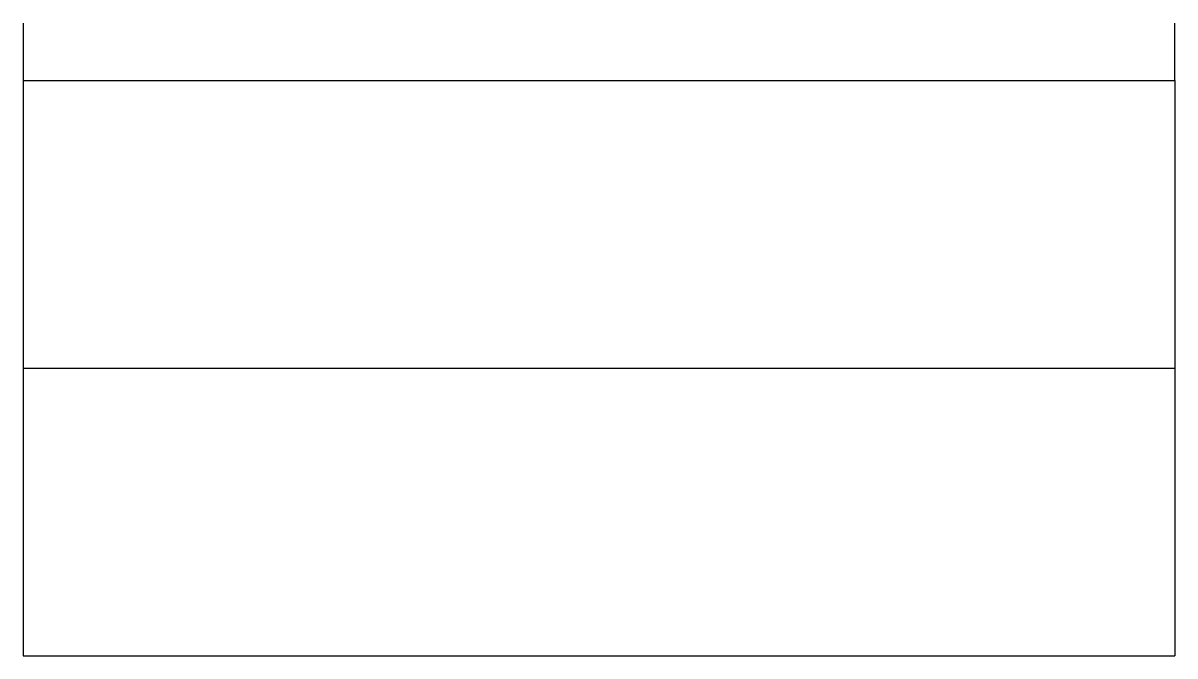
# Model space of a CAD drawing. Header units: metres. Extents: x 517.8 to 557.8, y 491 to 513.
import ezdxf

# ---------------------------------------------------------------- set-up
doc = ezdxf.new("R2010")
doc.units = ezdxf.units.M

msp = doc.modelspace()

# ---------------------------------------------------------------- linework, layer by layer
at = {"layer": 'FP-Stair'}
for p, q in [((517.796, 511.007, 0.34), (517.796, 491.007, 0.34)), ((557.796, 511.007, 0.34), (557.796, 491.007, 0.34))]:
    msp.add_line(p, q, dxfattribs=at)
for points in [[(517.796, 513.007), (517.796, 511.007), (557.796, 511.007), (557.796, 513.007)], [(517.796, 501.007), (557.796, 501.007)], [(517.796, 491.007), (557.796, 491.007)]]:
    msp.add_lwpolyline(points, dxfattribs=at)

doc.saveas('drawing.dxf')
